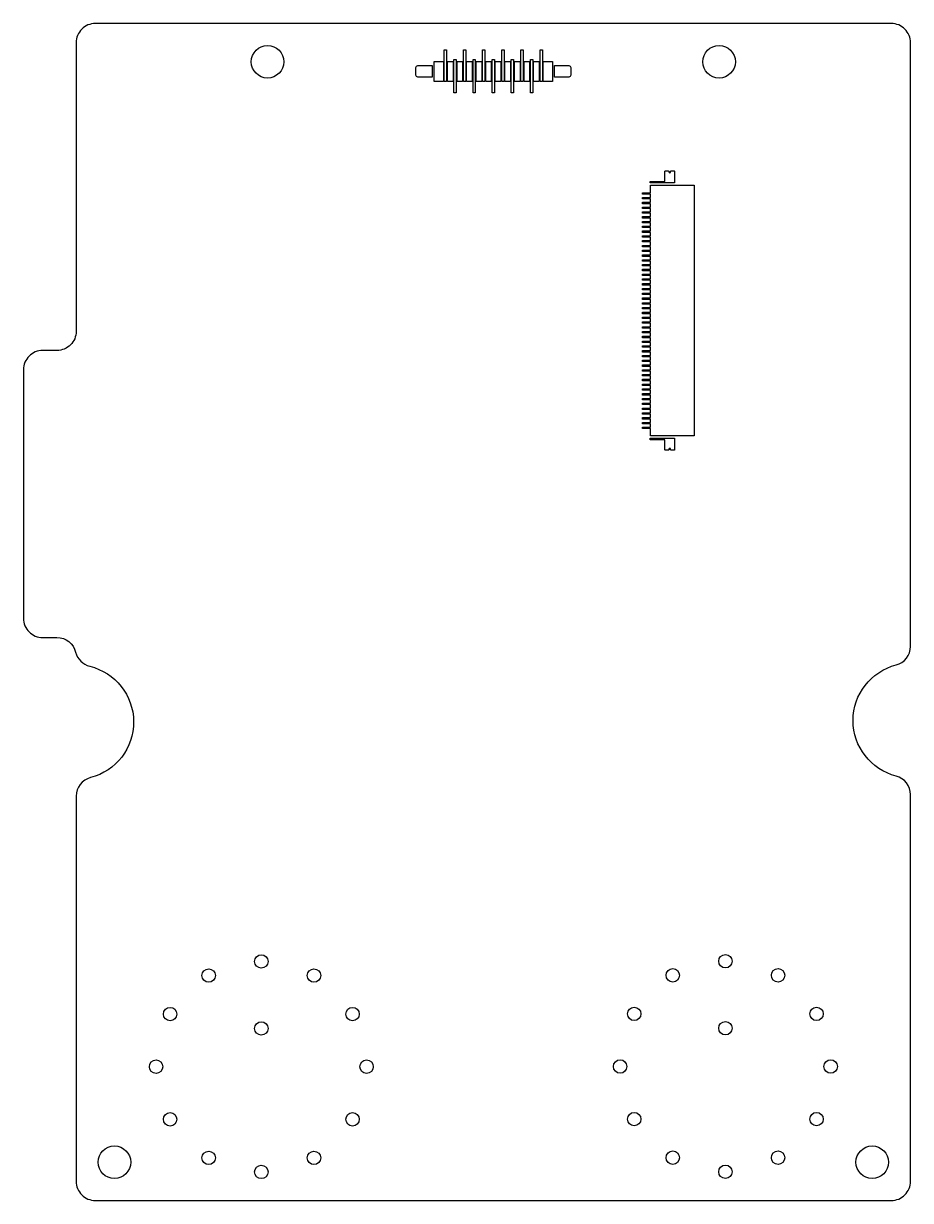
# Model space of a CAD drawing. Header units: millimetres. Extents: x -49 to 44, y -50 to 73.
import ezdxf

# ---------------------------------------------------------------- set-up
doc = ezdxf.new("R2010")
doc.units = ezdxf.units.MM
doc.layers.get('0').update_dxf_attribs({"linetype": 'CONTINUOUS'})

msp = doc.modelspace()

# ---------------------------------------------------------------- linework, layer by layer
for points in [[(-43.64, 7.3, 0.280526), (-42.17, 5.83, -0.780462), (-42.09, -5.81, 0.341999), (-43.59, -7.75), (-43.59, -48, 0.414214), (-41.59, -50), (41.59, -50, 0.414214), (43.59, -48), (43.59, -7.59, 0.341999), (42.09, -5.65, -0.774597), (42.09, 5.97, 0.341999), (43.59, 7.9), (43.59, 71, 0.414214), (41.59, 73), (-41.59, 73, 0.414214), (-43.59, 71), (-43.59, 40.83, -0.414214), (-45.59, 38.83), (-47.09, 38.83, 0.414214), (-49.09, 36.83), (-49.09, 10.83, 0.414214), (-47.09, 8.83), (-45.59, 8.83, -0.345893)], [(-7.89, 68.6), (-6.38, 68.6), (-6.38, 67.4), (-7.89, 67.4, -0.414214), (-8.09, 67.6), (-8.09, 68.4, -0.414214)], [(7.89, 67.4), (6.38, 67.4), (6.38, 68.6), (7.89, 68.6, -0.414214), (8.09, 68.4), (8.09, 67.6, -0.414214)], [(16.38, 56.5), (17.93, 56.5), (17.93, 57.55, -0.414214), (17.98, 57.6), (18.28, 57.6, -0.414214), (18.33, 57.55), (18.33, 57.5, 1), (18.53, 57.5), (18.53, 57.55, -0.414214), (18.58, 57.6), (18.88, 57.6, -0.414214), (18.93, 57.55), (18.93, 56.35), (16.38, 56.35)], [(17.93, 29.5), (16.38, 29.5), (16.38, 29.65), (18.93, 29.65), (18.93, 28.45, -0.414214), (18.88, 28.4), (18.58, 28.4, -0.414214), (18.53, 28.45), (18.53, 28.5, 1), (18.33, 28.5), (18.33, 28.45, -0.414214), (18.28, 28.4), (17.98, 28.4, -0.414214), (17.93, 28.45)]]:
    msp.add_lwpolyline(points, format="xyb", close=True)
for points in [[(-4.88, 66.95), (-5.13, 66.95), (-5.13, 70.25), (-4.88, 70.25)], [(-2.88, 66.95), (-3.12, 66.95), (-3.12, 70.25), (-2.88, 70.25)], [(-0.88, 66.95), (-1.12, 66.95), (-1.12, 70.25), (-0.88, 70.25)], [(1.13, 66.95), (0.88, 66.95), (0.88, 70.25), (1.13, 70.25)], [(3.12, 66.95), (2.88, 66.95), (2.88, 70.25), (3.12, 70.25)], [(5.13, 66.95), (4.88, 66.95), (4.88, 70.25), (5.13, 70.25)], [(-5.21, 66.95), (-6.17, 66.95), (-6.17, 69.05), (-5.21, 69.05)], [(-4.21, 66.95), (-4.79, 66.95), (-4.79, 69.05), (-4.21, 69.05)], [(-4.12, 69.25), (-3.88, 69.25), (-3.88, 65.75), (-4.12, 65.75)], [(-3.21, 66.95), (-3.79, 66.95), (-3.79, 69.05), (-3.21, 69.05)], [(-2.21, 66.95), (-2.79, 66.95), (-2.79, 69.05), (-2.21, 69.05)], [(-2.12, 69.25), (-1.88, 69.25), (-1.88, 65.75), (-2.12, 65.75)], [(-1.21, 66.95), (-1.79, 66.95), (-1.79, 69.05), (-1.21, 69.05)], [(-0.21, 66.95), (-0.79, 66.95), (-0.79, 69.05), (-0.21, 69.05)], [(-0.12, 69.25), (0.13, 69.25), (0.13, 65.75), (-0.12, 65.75)], [(0.79, 66.95), (0.21, 66.95), (0.21, 69.05), (0.79, 69.05)], [(1.79, 66.95), (1.21, 66.95), (1.21, 69.05), (1.79, 69.05)], [(1.88, 69.25), (2.12, 69.25), (2.12, 65.75), (1.88, 65.75)], [(2.79, 66.95), (2.21, 66.95), (2.21, 69.05), (2.79, 69.05)], [(3.79, 66.95), (3.21, 66.95), (3.21, 69.05), (3.79, 69.05)], [(3.88, 69.25), (4.12, 69.25), (4.12, 65.75), (3.88, 65.75)], [(4.79, 66.95), (4.21, 66.95), (4.21, 69.05), (4.79, 69.05)], [(6.17, 66.95), (5.21, 66.95), (5.21, 69.05), (6.17, 69.05)], [(16.43, 33.67), (15.58, 33.67), (15.58, 33.82), (16.43, 33.82), (16.43, 34.17), (15.58, 34.17), (15.58, 34.32), (16.43, 34.32), (16.43, 34.67), (15.58, 34.67), (15.58, 34.82), (16.43, 34.82), (16.43, 35.17), (15.58, 35.17), (15.58, 35.32), (16.43, 35.32), (16.43, 35.67), (15.58, 35.67), (15.58, 35.82), (16.43, 35.82), (16.43, 36.17), (15.58, 36.17), (15.58, 36.32), (16.43, 36.32), (16.43, 36.67), (15.58, 36.67), (15.58, 36.82), (16.43, 36.82), (16.43, 37.17), (15.58, 37.17), (15.58, 37.32), (16.43, 37.32), (16.43, 37.67), (15.58, 37.67), (15.58, 37.82), (16.43, 37.82), (16.43, 38.17), (15.58, 38.17), (15.58, 38.32), (16.43, 38.32), (16.43, 38.67), (15.58, 38.67), (15.58, 38.82), (16.43, 38.82), (16.43, 39.17), (15.58, 39.17), (15.58, 39.32), (16.43, 39.32), (16.43, 39.67), (15.58, 39.67), (15.58, 39.82), (16.43, 39.82), (16.43, 40.17), (15.58, 40.17), (15.58, 40.32), (16.43, 40.32), (16.43, 40.67), (15.58, 40.67), (15.58, 40.82), (16.43, 40.82), (16.43, 41.17), (15.58, 41.17), (15.58, 41.32), (16.43, 41.32), (16.43, 41.67), (15.58, 41.67), (15.58, 41.82), (16.43, 41.82), (16.43, 42.17), (15.58, 42.17), (15.58, 42.32), (16.43, 42.32), (16.43, 42.67), (15.58, 42.67), (15.58, 42.82), (16.43, 42.82), (16.43, 43.17), (15.58, 43.17), (15.58, 43.32), (16.43, 43.32), (16.43, 43.67), (15.58, 43.67), (15.58, 43.82), (16.43, 43.82), (16.43, 44.17), (15.58, 44.17), (15.58, 44.32), (16.43, 44.32), (16.43, 44.67), (15.58, 44.67), (15.58, 44.82), (16.43, 44.82), (16.43, 45.17), (15.58, 45.17), (15.58, 45.32), (16.43, 45.32), (16.43, 45.67), (15.58, 45.67), (15.58, 45.82), (16.43, 45.82), (16.43, 46.17), (15.58, 46.17), (15.58, 46.32), (16.43, 46.32), (16.43, 46.67), (15.58, 46.67), (15.58, 46.82), (16.43, 46.82), (16.43, 47.17), (15.58, 47.17), (15.58, 47.32), (16.43, 47.32), (16.43, 47.67), (15.58, 47.67), (15.58, 47.82), (16.43, 47.82), (16.43, 48.17), (15.58, 48.17), (15.58, 48.32), (16.43, 48.32), (16.43, 48.67), (15.58, 48.67), (15.58, 48.82), (16.43, 48.82), (16.43, 49.17), (15.58, 49.17), (15.58, 49.32), (16.43, 49.32), (16.43, 49.67), (15.58, 49.67), (15.58, 49.82), (16.43, 49.82), (16.43, 50.17), (15.58, 50.17), (15.58, 50.32), (16.43, 50.32), (16.43, 50.67), (15.58, 50.67), (15.58, 50.82), (16.43, 50.82), (16.43, 51.17), (15.58, 51.17), (15.58, 51.32), (16.43, 51.32), (16.43, 51.67), (15.58, 51.67), (15.58, 51.82), (16.43, 51.82), (16.43, 52.17), (15.58, 52.17), (15.58, 52.32), (16.43, 52.32), (16.43, 52.67), (15.58, 52.67), (15.58, 52.82), (16.43, 52.82), (16.43, 53.17), (15.58, 53.17), (15.58, 53.32), (16.43, 53.32), (16.43, 53.67), (15.58, 53.67), (15.58, 53.82), (16.43, 53.82), (16.43, 54.17), (15.58, 54.17), (15.58, 54.32), (16.43, 54.32), (16.43, 54.67), (15.58, 54.67), (15.58, 54.82), (16.43, 54.82), (16.43, 55.17), (15.58, 55.17), (15.58, 55.32), (16.43, 55.32), (16.43, 56.1), (20.98, 56.1), (20.98, 29.9), (16.43, 29.9), (16.43, 30.67), (15.58, 30.67), (15.58, 30.82), (16.43, 30.82), (16.43, 31.17), (15.58, 31.17), (15.58, 31.32), (16.43, 31.32), (16.43, 31.67), (15.58, 31.67), (15.58, 31.82), (16.43, 31.82), (16.43, 32.17), (15.58, 32.17), (15.58, 32.32), (16.43, 32.32), (16.43, 32.67), (15.58, 32.67), (15.58, 32.82), (16.43, 32.82), (16.43, 33.17), (15.58, 33.17), (15.58, 33.32), (16.43, 33.32)]]:
    msp.add_lwpolyline(points, close=True)
for centre, radius in [((-23.59, 69), 1.7), ((23.59, 69), 1.7), ((-24.24, -25.02), 0.7), ((24.25, -25), 0.7), ((-29.74, -26.49), 0.7), ((-18.74, -26.49), 0.7), ((18.75, -26.47), 0.7), ((29.75, -26.47), 0.7), ((-33.77, -30.52), 0.7), ((-14.71, -30.52), 0.7), ((14.72, -30.5), 0.7), ((33.77, -30.5), 0.7), ((-24.24, -32.02), 0.7), ((24.25, -32), 0.7), ((-35.24, -36.02), 0.7), ((-13.24, -36.02), 0.7), ((13.25, -36), 0.7), ((35.25, -36), 0.7), ((-33.77, -41.52), 0.7), ((-14.71, -41.52), 0.7), ((14.72, -41.5), 0.7), ((33.77, -41.5), 0.7), ((-39.59, -46), 1.7), ((-29.74, -45.55), 0.7), ((-18.74, -45.55), 0.7), ((18.75, -45.53), 0.7), ((29.75, -45.53), 0.7), ((39.59, -46), 1.7), ((-24.24, -47.02), 0.7), ((24.25, -47), 0.7)]:
    msp.add_circle(centre, radius)

doc.saveas('drawing.dxf')
